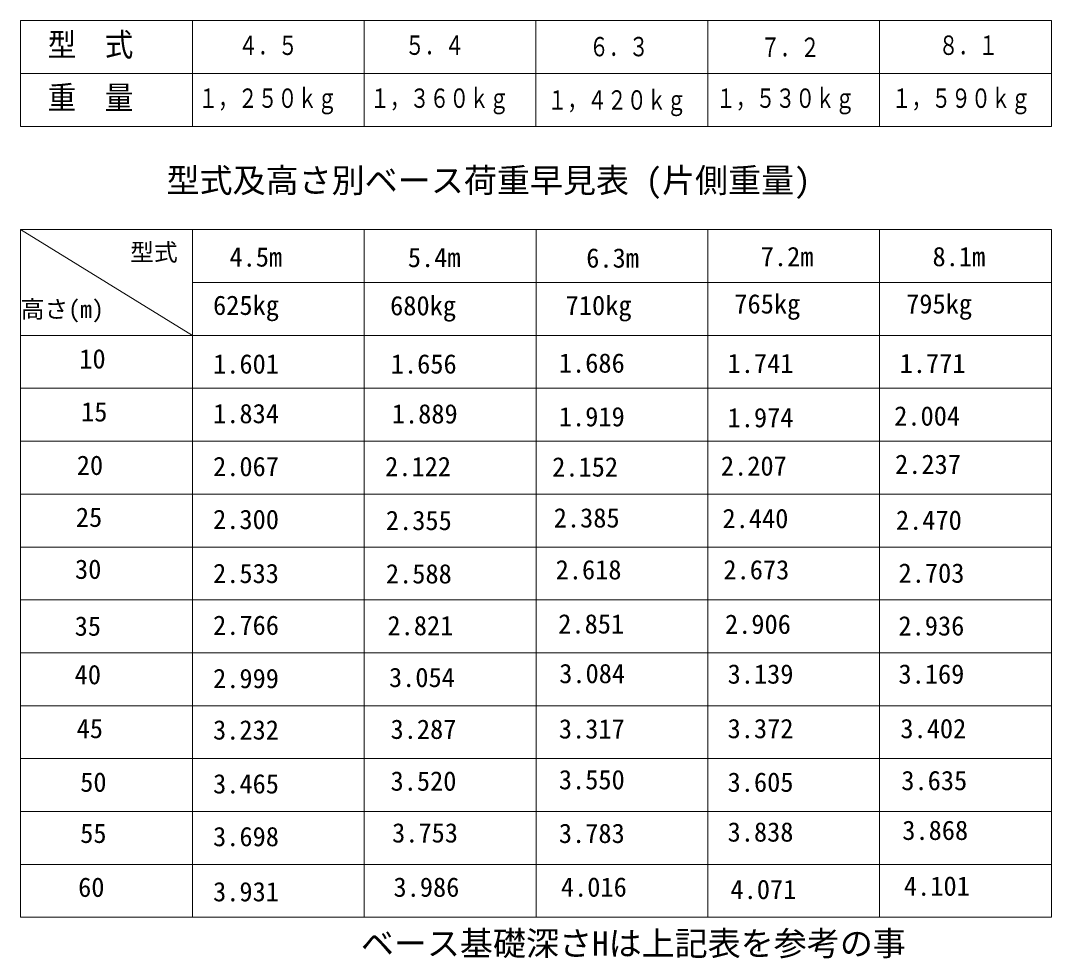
# Model space of a CAD drawing. Units: millimetres, scale not verified. Extents: x -12638 to 12166, y -17544 to 17543.
# Drawn here: x 790 to 8590, y -16796 to -9704 of the extents above; entities that cross this region are included whole.
import ezdxf
from ezdxf.enums import TextEntityAlignment as Align

# ---------------------------------------------------------------- set-up
doc = ezdxf.new("R2010")
doc.units = ezdxf.units.MM
doc.header["$LTSCALE"] = 30
doc.layers.add('0-F_05 寸法', color=7, linetype='Continuous', lineweight=18)
doc.styles.add('ＭＳ ゴシック', font='')
doc.styles.get('ＭＳ ゴシック').set_extended_font_data('MS Gothic')

msp = doc.modelspace()

# ---------------------------------------------------------------- linework, layer by layer
at = {"layer": '0-F_05 寸法'}
for p, q in [((2090.22, -9704.23), (2090.22, -10504.23)), ((3390.15, -10504.23), (3390.15, -9704.23)), ((4690.08, -9704.23), (4690.08, -10504.23)), ((5990.01, -9704.23), (5990.01, -10504.23)), ((7289.95, -10504.23), (7289.95, -9704.23)), ((790.29, -10104.23), (8589.95, -10104.23)), ((790.29, -10504.23), (8589.95, -10504.23)), ((790.29, -11284.81), (790.29, -16484.81)), ((7119.38, -11284.81), (790.29, -11284.81)), ((790.29, -11284.81), (6166.29, -11284.81)), ((790.29, -11284.81), (790.29, -14084.81)), ((790.29, -11284.81), (2090.29, -12084.81)), ((2090.29, -11284.81), (2090.29, -16484.81)), ((2090.29, -11284.81), (2090.29, -14084.81)), ((8419.38, -11284.81), (2090.29, -11284.81)), ((3390.29, -11284.81), (3390.29, -16484.81)), ((3390.29, -11284.81), (3390.29, -14084.81)), ((8590.29, -11284.81), (3390.29, -11284.81)), ((4690.29, -11284.81), (4690.29, -16484.81)), ((4690.29, -11284.81), (4690.29, -14084.81)), ((5990.29, -11284.81), (5990.29, -16484.81)), ((5990.29, -11284.81), (5990.29, -14084.81)), ((7119.38, -11284.81), (7290.29, -11284.81)), ((7290.29, -11284.81), (7290.29, -16484.81)), ((7290.29, -11284.81), (7290.29, -14084.81)), ((8419.38, -11284.81), (8590.29, -11284.81)), ((8590.29, -11284.81), (8590.29, -16484.81)), ((8590.29, -11284.81), (8590.29, -14084.81)), ((790.29, -11684.81), (790.29, -14484.81)), ((2090.29, -11684.81), (3390.29, -11684.81)), ((3390.29, -11684.81), (4690.29, -11684.81)), ((4690.29, -11684.81), (5990.29, -11684.81)), ((5990.29, -11684.81), (7290.29, -11684.81)), ((7290.29, -11684.81), (8590.29, -11684.81)), ((790.29, -12084.81), (7119.38, -12084.81)), ((790.29, -12084.81), (790.29, -14884.81)), ((2090.29, -12084.81), (8419.38, -12084.81)), ((7119.38, -12084.81), (7290.29, -12084.81)), ((8419.38, -12084.81), (8590.29, -12084.81)), ((790.29, -12484.81), (7119.38, -12484.81)), ((790.29, -12484.81), (790.29, -15284.81)), ((2090.29, -12484.81), (8419.38, -12484.81)), ((7119.38, -12484.81), (7290.29, -12484.81)), ((8419.38, -12484.81), (8590.29, -12484.81)), ((790.29, -12884.81), (7119.38, -12884.81)), ((790.29, -12884.81), (790.29, -15684.81)), ((2090.29, -12884.81), (8419.38, -12884.81)), ((7119.38, -12884.81), (7290.29, -12884.81)), ((8419.38, -12884.81), (8590.29, -12884.81)), ((790.29, -13284.81), (7119.38, -13284.81)), ((790.29, -13284.81), (790.29, -16084.81)), ((2090.29, -13284.81), (8419.38, -13284.81)), ((7119.38, -13284.81), (7290.29, -13284.81)), ((8419.38, -13284.81), (8590.29, -13284.81)), ((790.29, -13684.81), (7119.38, -13684.81)), ((790.29, -13684.81), (790.29, -16484.81)), ((2090.29, -13684.81), (8419.38, -13684.81)), ((7119.38, -13684.81), (7290.29, -13684.81)), ((8419.38, -13684.81), (8590.29, -13684.81)), ((790.29, -14084.81), (7119.38, -14084.81)), ((790.29, -14084.81), (790.29, -16484.81)), ((2090.29, -14084.81), (8419.38, -14084.81)), ((7119.38, -14084.81), (7290.29, -14084.81)), ((8419.38, -14084.81), (8590.29, -14084.81)), ((790.29, -14484.81), (7119.38, -14484.81)), ((790.29, -14484.81), (790.29, -16484.81)), ((2090.29, -14484.81), (8419.38, -14484.81)), ((7119.38, -14484.81), (7290.29, -14484.81)), ((8419.38, -14484.81), (8590.29, -14484.81)), ((790.29, -14884.81), (7119.38, -14884.81)), ((2090.29, -14884.81), (8419.38, -14884.81)), ((7119.38, -14884.81), (7290.29, -14884.81)), ((8419.38, -14884.81), (8590.29, -14884.81)), ((790.29, -15284.81), (7119.38, -15284.81)), ((790.29, -15284.81), (790.29, -16484.81)), ((2090.29, -15284.81), (8419.38, -15284.81)), ((7119.38, -15284.81), (7290.29, -15284.81)), ((8419.38, -15284.81), (8590.29, -15284.81)), ((790.29, -15684.81), (7119.38, -15684.81)), ((790.29, -15684.81), (790.29, -16484.81)), ((2090.29, -15684.81), (8419.38, -15684.81)), ((7119.38, -15684.81), (7290.29, -15684.81)), ((8419.38, -15684.81), (8590.29, -15684.81)), ((790.29, -16084.81), (7119.38, -16084.81)), ((790.29, -16084.81), (790.29, -16484.81)), ((2090.29, -16084.81), (8419.38, -16084.81)), ((7119.38, -16084.81), (7290.29, -16084.81)), ((8419.38, -16084.81), (8590.29, -16084.81))]:
    msp.add_line(p, q, dxfattribs=at)
for points in [[(8589.95, -10504.23), (8589.95, -9704.23), (790.29, -9704.23), (790.29, -10504.23)], [(8589.95, -10504.23), (8589.95, -9704.23), (2090.29, -9704.23)], [(790.29, -14884.81), (790.29, -16484.81), (8590.29, -16484.81)]]:
    msp.add_lwpolyline(points, dxfattribs=at)

# ---------------------------------------------------------------- texts
at = {"layer": '0-F_05 寸法', "style": 'ＭＳ ゴシック'}
for s, height, width, p in [('型\u3000式', 176, 0.9, (995, -10026.96)), ('４．５', 146.6, 0.75, (2437.99, -10007.96)), ('５．４', 146.6, 0.75, (3698.82, -10007.33)), ('６．３', 146.6, 0.75, (5092.65, -10018.27)), ('８．１', 146.6, 0.75, (7737.26, -10007.47)), ('７．２', 146.6, 0.75, (6388.79, -10022.67)), ('重\u3000量', 176, 0.9, (995, -10426.96)), ('１，２５０ｋｇ', 146.6, 0.75, (2134.9, -10407.96)), ('１，３６０ｋｇ', 146.6, 0.75, (3434.83, -10407.96)), ('１，５３０ｋｇ', 146.6, 0.75, (6052.71, -10407.96)), ('１，５９０ｋｇ', 146.6, 0.75, (7382.43, -10407.96)), ('１，４２０ｋｇ', 146.6, 0.75, (4777.79, -10421.54))]:
    msp.add_text(s, height=height, dxfattribs=dict(at, width=width)).set_placement(p, align=Align.BOTTOM_LEFT)
for s, height, p in [('型式及高さ別ベース荷重早見表 (片側重量)', 183.3, (1894.04, -11058.98)), ('型式', 132, (1619.12, -11561.18)), ('4.5m', 146.6, (2370.6, -11608.53)), ('5.4m', 146.6, (3720.48, -11612.36)), ('6.3m', 146.6, (5070.37, -11616.2)), ('7.2m', 146.6, (6390.75, -11605.29)), ('8.1m', 146.6, (7690.75, -11605.29)), ('625kg', 146.6, (2246.51, -11973.79)), ('765kg', 146.6, (6191.11, -11963.19)), ('795kg', 146.6, (7491.11, -11963.19)), ('高さ(m)', 132, (790.29, -11991.53)), ('680kg', 146.6, (3586.25, -11976.71)), ('710kg', 146.6, (4914.84, -11975.18)), ('10', 146.6, (1234.23, -12378.92)), ('1.601', 146.6, (2246.51, -12417.34)), ('1.656', 146.6, (3591.41, -12417.33)), ('1.686', 146.6, (4863.26, -12410.71)), ('1.741', 146.6, (6140.03, -12413.15)), ('1.771', 146.6, (7442.08, -12413.15)), ('15', 146.6, (1247.68, -12779.48)), ('1.834', 146.6, (2246.51, -12792.75)), ('1.889', 146.6, (3599.13, -12794.62)), ('1.919', 146.6, (4863.26, -12816.35)), ('1.974', 146.6, (6140.03, -12823.48)), ('2.004', 146.6, (7400.85, -12810.85)), ('20', 146.6, (1215.19, -13183.7)), ('2.067', 146.6, (2246.51, -13192.91)), ('2.122', 146.6, (3548.56, -13193.15)), ('2.152', 146.6, (4812.69, -13196.32)), ('2.207', 146.6, (6089.46, -13188.9)), ('2.237', 146.6, (7407.27, -13176.27)), ('25', 146.6, (1208.55, -13576.75)), ('2.300', 146.6, (2246.51, -13593.08)), ('2.355', 146.6, (3554.36, -13600.79)), ('2.385', 146.6, (4824.34, -13581.47)), ('2.440', 146.6, (6101.25, -13586.2)), ('2.470', 146.6, (7413.89, -13598.84)), ('30', 146.6, (1201.91, -13969.8)), ('2.618', 146.6, (4838.69, -13973.65)), ('2.673', 146.6, (6108.38, -13973.94)), ('2.533', 146.6, (2246.51, -14001.49)), ('2.588', 146.6, (3554.4, -14004.25)), ('2.703', 146.6, (7433.67, -13999.21)), ('2.851', 146.6, (4858.6, -14383.1)), ('35', 146.6, (1199.47, -14399.87)), ('2.766', 146.6, (2246.51, -14393.4)), ('2.821', 146.6, (3566.07, -14396.14)), ('2.906', 146.6, (6120.36, -14385.53)), ('2.936', 146.6, (7433, -14398.16)), ('40', 146.6, (1199.01, -14766.6)), ('3.084', 146.6, (4865.87, -14758.43)), ('3.139', 146.6, (6140.03, -14762.12)), ('3.169', 146.6, (7433, -14762.12)), ('2.999', 146.6, (2246.51, -14796.06)), ('3.054', 146.6, (3577.78, -14787.94)), ('45', 146.6, (1214.17, -15174.36)), ('3.232', 146.6, (2246.51, -15185.02)), ('3.287', 146.6, (3589.49, -15179.88)), ('3.317', 146.6, (4863.26, -15177.03)), ('3.372', 146.6, (6140.03, -15174.75)), ('3.402', 146.6, (7447.43, -15174.75)), ('50', 146.6, (1241.1, -15579.74)), ('3.465', 146.6, (2246.51, -15592.52)), ('3.520', 146.6, (3589.53, -15571.72)), ('3.550', 146.6, (4863.26, -15561.2)), ('3.605', 146.6, (6140.03, -15580.18)), ('3.635', 146.6, (7454.64, -15567.55)), ('3.868', 146.6, (7461.85, -15944.14)), ('55', 146.6, (1241.1, -15966.81)), ('3.698', 146.6, (2246.51, -15991.57)), ('3.753', 146.6, (3601.2, -15963.57)), ('3.783', 146.6, (4863.26, -15967.17)), ('3.838', 146.6, (6140.03, -15956.77)), ('60', 146.6, (1225.37, -16374.55)), ('3.931', 146.6, (2246.51, -16408.35)), ('3.986', 146.6, (3611.77, -16373.89)), ('4.016', 146.6, (4878.81, -16373.13)), ('4.071', 146.6, (6161.85, -16391.04)), ('4.101', 146.6, (7474.49, -16365.77)), ('ベース基礎深さHは上記表を参考の事', 183.3, (3364.63, -16829.07))]:
    msp.add_text(s, height=height, dxfattribs=at).set_placement(p, align=Align.BOTTOM_LEFT)

doc.saveas('drawing.dxf')
